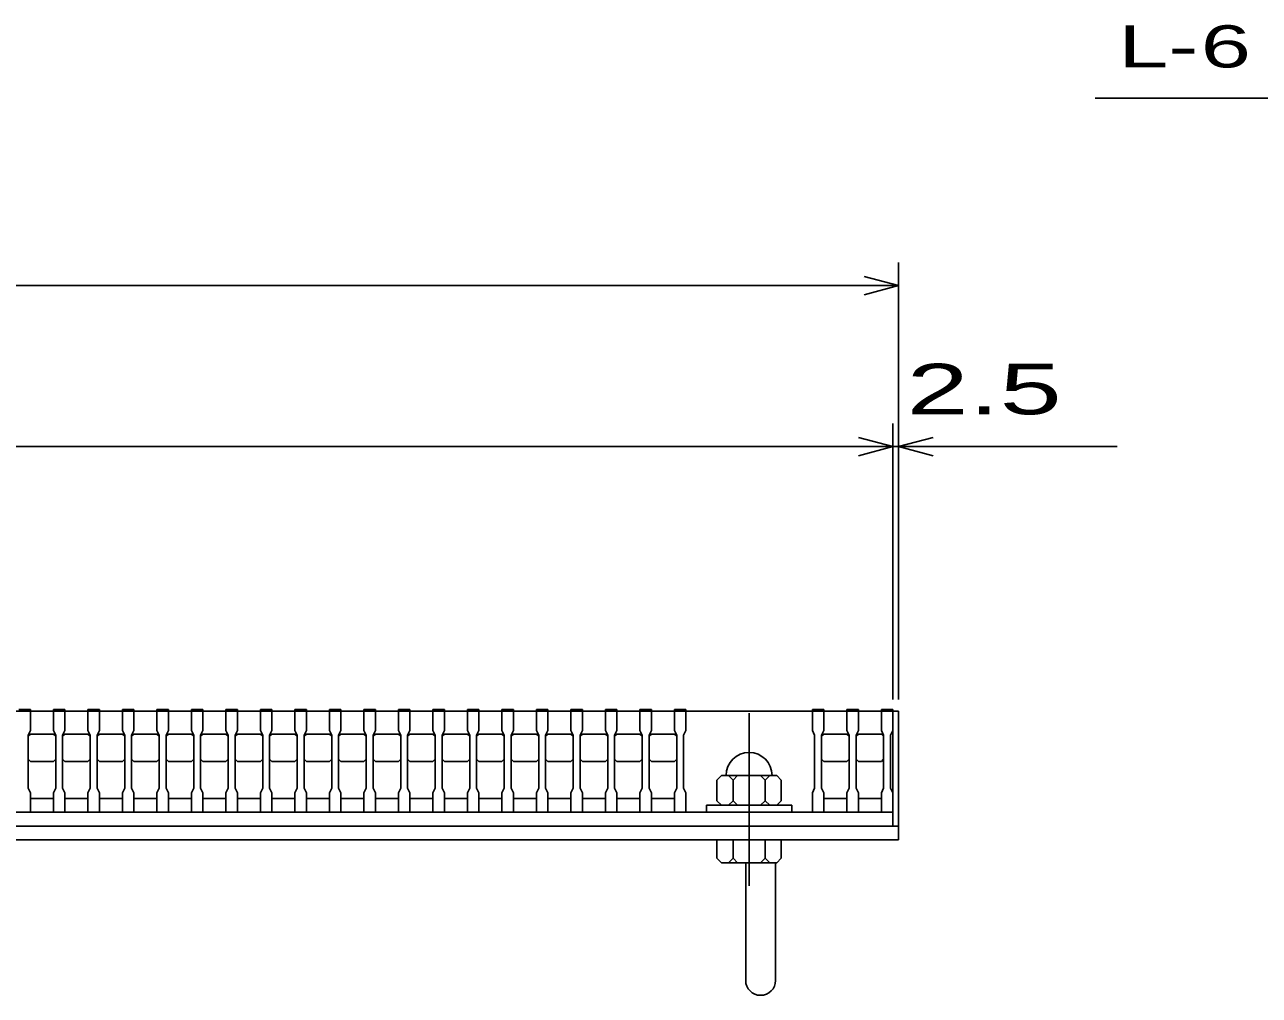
# Model space of a CAD drawing. Units: millimetres, scale not verified. Extents: x -1820 to 1731, y -1282 to 1054.
# Drawn here: x -730 to -194, y -696 to -274 of the extents above; entities that cross this region are included whole.
import ezdxf
from ezdxf.enums import TextEntityAlignment as Align

# ---------------------------------------------------------------- set-up
doc = ezdxf.new("R2010")
doc.units = ezdxf.units.MM
doc.header["$LTSCALE"] = 10
doc.linetypes.add('CHAIN', pattern=[18.5, 12, -1.5, 3.5, -1.5])
for name, color, linetype, lineweight in [('16', 3, 'Continuous', 25), ('19', 6, 'Continuous', 25), ('22', 4, 'Continuous', 25)]:
    doc.layers.add(name, color=color, linetype=linetype, lineweight=lineweight)
doc.styles.add('ベクトル', font='')
doc.styles.get('ベクトル').set_extended_font_data('ベクトル')

msp = doc.modelspace()

# ---------------------------------------------------------------- linework, layer by layer
at = {"layer": '16'}
for p, q in [((-1348, -572.5), (-353, -572.5)), ((-733, -571.8), (-728, -571.8)), ((-728, -572.5), (-733, -572.5)), ((-728, -571.8), (-728, -572.5)), ((-728, -581), (-728, -572.5)), ((-718, -572.5), (-718, -571.8)), ((-718, -571.8), (-713, -571.8)), ((-718, -572.5), (-718, -581)), ((-713, -572.5), (-718, -572.5)), ((-713, -571.8), (-713, -572.5)), ((-713, -581), (-713, -572.5)), ((-703, -572.5), (-703, -571.8)), ((-703, -571.8), (-698, -571.8)), ((-703, -572.5), (-703, -581)), ((-698, -572.5), (-703, -572.5)), ((-698, -571.8), (-698, -572.5)), ((-698, -581), (-698, -572.5)), ((-688, -572.5), (-688, -571.8)), ((-688, -571.8), (-683, -571.8)), ((-688, -572.5), (-688, -581)), ((-683, -572.5), (-688, -572.5)), ((-683, -571.8), (-683, -572.5)), ((-683, -581), (-683, -572.5)), ((-673, -572.5), (-673, -571.8)), ((-673, -571.8), (-668, -571.8)), ((-673, -572.5), (-673, -581)), ((-668, -572.5), (-673, -572.5)), ((-668, -571.8), (-668, -572.5)), ((-668, -581), (-668, -572.5)), ((-658, -572.5), (-658, -571.8)), ((-658, -571.8), (-653, -571.8)), ((-658, -572.5), (-658, -581)), ((-653, -572.5), (-658, -572.5)), ((-653, -571.8), (-653, -572.5)), ((-653, -581), (-653, -572.5)), ((-643, -572.5), (-643, -571.8)), ((-643, -571.8), (-638, -571.8)), ((-643, -572.5), (-643, -581)), ((-638, -572.5), (-643, -572.5)), ((-638, -571.8), (-638, -572.5)), ((-638, -581), (-638, -572.5)), ((-628, -572.5), (-628, -571.8)), ((-628, -571.8), (-623, -571.8)), ((-628, -572.5), (-628, -581)), ((-623, -572.5), (-628, -572.5)), ((-623, -571.8), (-623, -572.5)), ((-623, -581), (-623, -572.5)), ((-613, -572.5), (-613, -571.8)), ((-613, -571.8), (-608, -571.8)), ((-613, -572.5), (-613, -581)), ((-608, -572.5), (-613, -572.5)), ((-608, -571.8), (-608, -572.5)), ((-608, -581), (-608, -572.5)), ((-598, -572.5), (-598, -571.8)), ((-598, -571.8), (-593, -571.8)), ((-598, -572.5), (-598, -581)), ((-593, -572.5), (-598, -572.5)), ((-593, -571.8), (-593, -572.5)), ((-593, -581), (-593, -572.5)), ((-583, -572.5), (-583, -571.8)), ((-583, -571.8), (-578, -571.8)), ((-583, -572.5), (-583, -581)), ((-578, -572.5), (-583, -572.5)), ((-578, -571.8), (-578, -572.5)), ((-578, -581), (-578, -572.5)), ((-568, -572.5), (-568, -571.8)), ((-568, -571.8), (-563, -571.8)), ((-568, -572.5), (-568, -581)), ((-563, -572.5), (-568, -572.5)), ((-563, -571.8), (-563, -572.5)), ((-563, -581), (-563, -572.5)), ((-553, -572.5), (-553, -571.8)), ((-553, -571.8), (-548, -571.8)), ((-553, -572.5), (-553, -581)), ((-548, -572.5), (-553, -572.5)), ((-548, -571.8), (-548, -572.5)), ((-548, -581), (-548, -572.5)), ((-538, -572.5), (-538, -571.8)), ((-538, -571.8), (-533, -571.8)), ((-538, -572.5), (-538, -581)), ((-533, -572.5), (-538, -572.5)), ((-533, -571.8), (-533, -572.5)), ((-533, -581), (-533, -572.5)), ((-523, -572.5), (-523, -571.8)), ((-523, -571.8), (-518, -571.8)), ((-523, -572.5), (-523, -581)), ((-518, -572.5), (-523, -572.5)), ((-518, -571.8), (-518, -572.5)), ((-518, -581), (-518, -572.5)), ((-508, -572.5), (-508, -571.8)), ((-508, -571.8), (-503, -571.8)), ((-508, -572.5), (-508, -581)), ((-503, -572.5), (-508, -572.5)), ((-503, -571.8), (-503, -572.5)), ((-503, -581), (-503, -572.5)), ((-493, -572.5), (-493, -571.8)), ((-493, -571.8), (-488, -571.8)), ((-493, -572.5), (-493, -581)), ((-488, -572.5), (-493, -572.5)), ((-488, -571.8), (-488, -572.5)), ((-488, -581), (-488, -572.5)), ((-478, -572.5), (-478, -571.8)), ((-478, -571.8), (-473, -571.8)), ((-478, -572.5), (-478, -581)), ((-473, -572.5), (-478, -572.5)), ((-473, -571.8), (-473, -572.5)), ((-473, -581), (-473, -572.5)), ((-463, -572.5), (-463, -571.8)), ((-463, -571.8), (-458, -571.8)), ((-463, -572.5), (-463, -581)), ((-458, -572.5), (-463, -572.5)), ((-458, -571.8), (-458, -572.5)), ((-458, -581), (-458, -572.5)), ((-448, -572.5), (-448, -571.8)), ((-448, -571.8), (-443, -571.8)), ((-448, -572.5), (-448, -581)), ((-443, -572.5), (-448, -572.5)), ((-443, -571.8), (-443, -572.5)), ((-443, -581), (-443, -572.5)), ((-443, -572.5), (-388, -572.5)), ((-388, -572.5), (-388, -571.8)), ((-388, -571.8), (-383, -571.8)), ((-388, -572.5), (-388, -581)), ((-383, -572.5), (-388, -572.5)), ((-383, -571.8), (-383, -572.5)), ((-383, -581), (-383, -572.5)), ((-373, -572.5), (-373, -571.8)), ((-373, -571.8), (-368, -571.8)), ((-373, -572.5), (-373, -581)), ((-368, -572.5), (-373, -572.5)), ((-368, -571.8), (-368, -572.5)), ((-368, -581), (-368, -572.5)), ((-358, -572.5), (-358, -571.8)), ((-358, -571.8), (-353, -571.8)), ((-358, -572.5), (-358, -581)), ((-353, -572.5), (-358, -572.5)), ((-353, -571.8), (-353, -572.5)), ((-353, -581), (-353, -572.5)), ((-353, -610.5), (-353, -572.5)), ((-729, -583), (-728, -581)), ((-729, -583.5), (-728, -582.5)), ((-729, -606), (-729, -583)), ((-728, -582.5), (-718, -582.5)), ((-718, -581), (-717, -583)), ((-718, -582.5), (-717, -583.5)), ((-717, -583), (-717, -606)), ((-714, -583), (-713, -581)), ((-714, -583.5), (-713, -582.5)), ((-714, -606), (-714, -583)), ((-713, -582.5), (-703, -582.5)), ((-703, -581), (-702, -583)), ((-703, -582.5), (-702, -583.5)), ((-702, -583), (-702, -606)), ((-699, -583), (-698, -581)), ((-699, -583.5), (-698, -582.5)), ((-699, -606), (-699, -583)), ((-698, -582.5), (-688, -582.5)), ((-688, -581), (-687, -583)), ((-688, -582.5), (-687, -583.5)), ((-687, -583), (-687, -606)), ((-684, -583), (-683, -581)), ((-684, -583.5), (-683, -582.5)), ((-684, -606), (-684, -583)), ((-683, -582.5), (-673, -582.5)), ((-673, -581), (-672, -583)), ((-673, -582.5), (-672, -583.5)), ((-672, -583), (-672, -606)), ((-669, -583), (-668, -581)), ((-669, -583.5), (-668, -582.5)), ((-669, -606), (-669, -583)), ((-668, -582.5), (-658, -582.5)), ((-658, -581), (-657, -583)), ((-658, -582.5), (-657, -583.5)), ((-657, -583), (-657, -606)), ((-654, -583), (-653, -581)), ((-654, -583.5), (-653, -582.5)), ((-654, -606), (-654, -583)), ((-653, -582.5), (-643, -582.5)), ((-643, -581), (-642, -583)), ((-643, -582.5), (-642, -583.5)), ((-642, -583), (-642, -606)), ((-639, -583), (-638, -581)), ((-639, -583.5), (-638, -582.5)), ((-639, -606), (-639, -583)), ((-638, -582.5), (-628, -582.5)), ((-628, -581), (-627, -583)), ((-628, -582.5), (-627, -583.5)), ((-627, -583), (-627, -606)), ((-624, -583), (-623, -581)), ((-624, -583.5), (-623, -582.5)), ((-624, -606), (-624, -583)), ((-623, -582.5), (-613, -582.5)), ((-613, -581), (-612, -583)), ((-613, -582.5), (-612, -583.5)), ((-612, -583), (-612, -606)), ((-609, -583), (-608, -581)), ((-609, -583.5), (-608, -582.5)), ((-609, -606), (-609, -583)), ((-608, -582.5), (-598, -582.5)), ((-598, -581), (-597, -583)), ((-598, -582.5), (-597, -583.5)), ((-597, -583), (-597, -606)), ((-594, -583), (-593, -581)), ((-594, -583.5), (-593, -582.5)), ((-594, -606), (-594, -583)), ((-593, -582.5), (-583, -582.5)), ((-583, -581), (-582, -583)), ((-583, -582.5), (-582, -583.5)), ((-582, -583), (-582, -606)), ((-579, -583), (-578, -581)), ((-579, -583.5), (-578, -582.5)), ((-579, -606), (-579, -583)), ((-578, -582.5), (-568, -582.5)), ((-568, -581), (-567, -583)), ((-568, -582.5), (-567, -583.5)), ((-567, -583), (-567, -606)), ((-564, -583), (-563, -581)), ((-564, -583.5), (-563, -582.5)), ((-564, -606), (-564, -583)), ((-563, -582.5), (-553, -582.5)), ((-553, -581), (-552, -583)), ((-553, -582.5), (-552, -583.5)), ((-552, -583), (-552, -606)), ((-549, -583), (-548, -581)), ((-549, -583.5), (-548, -582.5)), ((-549, -606), (-549, -583)), ((-548, -582.5), (-538, -582.5)), ((-538, -581), (-537, -583)), ((-538, -582.5), (-537, -583.5)), ((-537, -583), (-537, -606)), ((-534, -583), (-533, -581)), ((-534, -583.5), (-533, -582.5)), ((-534, -606), (-534, -583)), ((-533, -582.5), (-523, -582.5)), ((-523, -581), (-522, -583)), ((-523, -582.5), (-522, -583.5)), ((-522, -583), (-522, -606)), ((-519, -583), (-518, -581)), ((-519, -583.5), (-518, -582.5)), ((-519, -606), (-519, -583)), ((-518, -582.5), (-508, -582.5)), ((-508, -581), (-507, -583)), ((-508, -582.5), (-507, -583.5)), ((-507, -583), (-507, -606)), ((-504, -583), (-503, -581)), ((-504, -583.5), (-503, -582.5)), ((-504, -606), (-504, -583)), ((-503, -582.5), (-493, -582.5)), ((-493, -581), (-492, -583)), ((-493, -582.5), (-492, -583.5)), ((-492, -583), (-492, -606)), ((-489, -583), (-488, -581)), ((-489, -583.5), (-488, -582.5)), ((-489, -606), (-489, -583)), ((-488, -582.5), (-478, -582.5)), ((-478, -581), (-477, -583)), ((-478, -582.5), (-477, -583.5)), ((-477, -583), (-477, -606)), ((-474, -583), (-473, -581)), ((-474, -583.5), (-473, -582.5)), ((-474, -606), (-474, -583)), ((-473, -582.5), (-463, -582.5)), ((-463, -581), (-462, -583)), ((-463, -582.5), (-462, -583.5)), ((-462, -583), (-462, -606)), ((-459, -583), (-458, -581)), ((-459, -583.5), (-458, -582.5)), ((-459, -606), (-459, -583)), ((-458, -582.5), (-448, -582.5)), ((-448, -581), (-447, -583)), ((-448, -582.5), (-447, -583.5)), ((-447, -583), (-447, -606)), ((-444, -583), (-443, -581)), ((-444, -606), (-444, -583)), ((-388, -581), (-387, -583)), ((-387, -583), (-387, -606)), ((-384, -583), (-383, -581)), ((-384, -583.5), (-383, -582.5)), ((-384, -606), (-384, -583)), ((-383, -582.5), (-373, -582.5)), ((-373, -581), (-372, -583)), ((-373, -582.5), (-372, -583.5)), ((-372, -583), (-372, -606)), ((-369, -583), (-368, -581)), ((-369, -583.5), (-368, -582.5)), ((-369, -606), (-369, -583)), ((-368, -582.5), (-358, -582.5)), ((-358, -581), (-357, -583)), ((-358, -582.5), (-357, -583.5)), ((-357, -583), (-357, -606)), ((-354, -583), (-353, -581)), ((-354, -606), (-354, -583)), ((-728, -594.5), (-729, -593.5)), ((-718, -594.5), (-728, -594.5)), ((-717, -593.5), (-718, -594.5)), ((-713, -594.5), (-714, -593.5)), ((-703, -594.5), (-713, -594.5)), ((-702, -593.5), (-703, -594.5)), ((-698, -594.5), (-699, -593.5)), ((-688, -594.5), (-698, -594.5)), ((-687, -593.5), (-688, -594.5)), ((-683, -594.5), (-684, -593.5)), ((-673, -594.5), (-683, -594.5)), ((-672, -593.5), (-673, -594.5)), ((-668, -594.5), (-669, -593.5)), ((-658, -594.5), (-668, -594.5)), ((-657, -593.5), (-658, -594.5)), ((-653, -594.5), (-654, -593.5)), ((-643, -594.5), (-653, -594.5)), ((-642, -593.5), (-643, -594.5)), ((-638, -594.5), (-639, -593.5)), ((-628, -594.5), (-638, -594.5)), ((-627, -593.5), (-628, -594.5)), ((-623, -594.5), (-624, -593.5)), ((-613, -594.5), (-623, -594.5)), ((-612, -593.5), (-613, -594.5)), ((-608, -594.5), (-609, -593.5)), ((-598, -594.5), (-608, -594.5)), ((-597, -593.5), (-598, -594.5)), ((-593, -594.5), (-594, -593.5)), ((-583, -594.5), (-593, -594.5)), ((-582, -593.5), (-583, -594.5)), ((-578, -594.5), (-579, -593.5)), ((-568, -594.5), (-578, -594.5)), ((-567, -593.5), (-568, -594.5)), ((-563, -594.5), (-564, -593.5)), ((-553, -594.5), (-563, -594.5)), ((-552, -593.5), (-553, -594.5)), ((-548, -594.5), (-549, -593.5)), ((-538, -594.5), (-548, -594.5)), ((-537, -593.5), (-538, -594.5)), ((-533, -594.5), (-534, -593.5)), ((-523, -594.5), (-533, -594.5)), ((-522, -593.5), (-523, -594.5)), ((-518, -594.5), (-519, -593.5)), ((-508, -594.5), (-518, -594.5)), ((-507, -593.5), (-508, -594.5)), ((-503, -594.5), (-504, -593.5)), ((-493, -594.5), (-503, -594.5)), ((-492, -593.5), (-493, -594.5)), ((-488, -594.5), (-489, -593.5)), ((-478, -594.5), (-488, -594.5)), ((-477, -593.5), (-478, -594.5)), ((-473, -594.5), (-474, -593.5)), ((-463, -594.5), (-473, -594.5)), ((-462, -593.5), (-463, -594.5)), ((-458, -594.5), (-459, -593.5)), ((-448, -594.5), (-458, -594.5)), ((-447, -593.5), (-448, -594.5)), ((-383, -594.5), (-384, -593.5)), ((-373, -594.5), (-383, -594.5)), ((-372, -593.5), (-373, -594.5)), ((-368, -594.5), (-369, -593.5)), ((-358, -594.5), (-368, -594.5)), ((-357, -593.5), (-358, -594.5)), ((-427.5, -600.5), (-429.5, -602.5)), ((-403.5, -600.5), (-427.5, -600.5)), ((-422.5, -602.5), (-424.5, -600.5)), ((-420.5, -600.5), (-422.5, -602.5)), ((-408.5, -602.5), (-410.5, -600.5)), ((-406.5, -600.5), (-408.5, -602.5)), ((-401.5, -602.5), (-403.5, -600.5)), ((-728, -608), (-729, -606)), ((-717, -606), (-718, -608)), ((-713, -608), (-714, -606)), ((-702, -606), (-703, -608)), ((-698, -608), (-699, -606)), ((-687, -606), (-688, -608)), ((-683, -608), (-684, -606)), ((-672, -606), (-673, -608)), ((-668, -608), (-669, -606)), ((-657, -606), (-658, -608)), ((-653, -608), (-654, -606)), ((-642, -606), (-643, -608)), ((-638, -608), (-639, -606)), ((-627, -606), (-628, -608)), ((-623, -608), (-624, -606)), ((-612, -606), (-613, -608)), ((-608, -608), (-609, -606)), ((-597, -606), (-598, -608)), ((-593, -608), (-594, -606)), ((-582, -606), (-583, -608)), ((-578, -608), (-579, -606)), ((-567, -606), (-568, -608)), ((-563, -608), (-564, -606)), ((-552, -606), (-553, -608)), ((-548, -608), (-549, -606)), ((-537, -606), (-538, -608)), ((-533, -608), (-534, -606)), ((-522, -606), (-523, -608)), ((-518, -608), (-519, -606)), ((-507, -606), (-508, -608)), ((-503, -608), (-504, -606)), ((-492, -606), (-493, -608)), ((-488, -608), (-489, -606)), ((-477, -606), (-478, -608)), ((-473, -608), (-474, -606)), ((-462, -606), (-463, -608)), ((-458, -608), (-459, -606)), ((-447, -606), (-448, -608)), ((-443, -608), (-444, -606)), ((-429.5, -602.5), (-429.5, -611.5)), ((-422.5, -611.5), (-422.5, -602.5)), ((-408.5, -611.5), (-408.5, -602.5)), ((-401.5, -611.5), (-401.5, -602.5)), ((-387, -606), (-388, -608)), ((-383, -608), (-384, -606)), ((-372, -606), (-373, -608)), ((-368, -608), (-369, -606)), ((-357, -606), (-358, -608)), ((-353, -608), (-354, -606)), ((-728, -616.5), (-728, -608)), ((-728, -610.5), (-718, -610.5)), ((-718, -608), (-718, -616.5)), ((-713, -616.5), (-713, -608)), ((-713, -610.5), (-703, -610.5)), ((-703, -608), (-703, -616.5)), ((-698, -616.5), (-698, -608)), ((-698, -610.5), (-688, -610.5)), ((-688, -608), (-688, -616.5)), ((-683, -616.5), (-683, -608)), ((-683, -610.5), (-673, -610.5)), ((-673, -608), (-673, -616.5)), ((-668, -616.5), (-668, -608)), ((-668, -610.5), (-658, -610.5)), ((-658, -608), (-658, -616.5)), ((-653, -616.5), (-653, -608)), ((-653, -610.5), (-643, -610.5)), ((-643, -608), (-643, -616.5)), ((-638, -616.5), (-638, -608)), ((-638, -610.5), (-628, -610.5)), ((-628, -608), (-628, -616.5)), ((-623, -616.5), (-623, -608)), ((-623, -610.5), (-613, -610.5)), ((-613, -608), (-613, -616.5)), ((-608, -616.5), (-608, -608)), ((-608, -610.5), (-598, -610.5)), ((-598, -608), (-598, -616.5)), ((-593, -616.5), (-593, -608)), ((-593, -610.5), (-583, -610.5)), ((-583, -608), (-583, -616.5)), ((-578, -616.5), (-578, -608)), ((-578, -610.5), (-568, -610.5)), ((-568, -608), (-568, -616.5)), ((-563, -616.5), (-563, -608)), ((-563, -610.5), (-553, -610.5)), ((-553, -608), (-553, -616.5)), ((-548, -616.5), (-548, -608)), ((-548, -610.5), (-538, -610.5)), ((-538, -608), (-538, -616.5)), ((-533, -616.5), (-533, -608)), ((-533, -610.5), (-523, -610.5)), ((-523, -608), (-523, -616.5)), ((-518, -616.5), (-518, -608)), ((-518, -610.5), (-508, -610.5)), ((-508, -608), (-508, -616.5)), ((-503, -616.5), (-503, -608)), ((-503, -610.5), (-493, -610.5)), ((-493, -608), (-493, -616.5)), ((-488, -616.5), (-488, -608)), ((-488, -610.5), (-478, -610.5)), ((-478, -608), (-478, -616.5)), ((-473, -616.5), (-473, -608)), ((-473, -610.5), (-463, -610.5)), ((-463, -608), (-463, -616.5)), ((-458, -616.5), (-458, -608)), ((-458, -610.5), (-448, -610.5)), ((-448, -608), (-448, -616.5)), ((-443, -616.5), (-443, -608)), ((-429.5, -611.5), (-427.5, -613.5)), ((-424.5, -613.5), (-422.5, -611.5)), ((-422.5, -611.5), (-420.5, -613.5)), ((-410.5, -613.5), (-408.5, -611.5)), ((-408.5, -611.5), (-406.5, -613.5)), ((-403.5, -613.5), (-401.5, -611.5)), ((-388, -608), (-388, -616.5)), ((-383, -616.5), (-383, -608)), ((-383, -610.5), (-373, -610.5)), ((-373, -608), (-373, -616.5)), ((-368, -616.5), (-368, -608)), ((-368, -610.5), (-358, -610.5)), ((-358, -608), (-358, -616.5)), ((-353, -616.5), (-353, -608)), ((-1348, -616.5), (-353, -616.5)), ((-733, -616.5), (-728, -616.5)), ((-718, -616.5), (-713, -616.5)), ((-703, -616.5), (-698, -616.5)), ((-688, -616.5), (-683, -616.5)), ((-673, -616.5), (-668, -616.5)), ((-658, -616.5), (-653, -616.5)), ((-643, -616.5), (-638, -616.5)), ((-628, -616.5), (-623, -616.5)), ((-613, -616.5), (-608, -616.5)), ((-598, -616.5), (-593, -616.5)), ((-583, -616.5), (-578, -616.5)), ((-568, -616.5), (-563, -616.5)), ((-553, -616.5), (-548, -616.5)), ((-538, -616.5), (-533, -616.5)), ((-523, -616.5), (-518, -616.5)), ((-508, -616.5), (-503, -616.5)), ((-493, -616.5), (-488, -616.5)), ((-478, -616.5), (-473, -616.5)), ((-463, -616.5), (-458, -616.5)), ((-448, -616.5), (-443, -616.5)), ((-388, -616.5), (-443, -616.5)), ((-434, -616.5), (-434, -613.5)), ((-434, -613.5), (-397, -613.5)), ((-397, -616.5), (-434, -616.5)), ((-397, -613.5), (-397, -616.5)), ((-388, -616.5), (-383, -616.5)), ((-373, -616.5), (-368, -616.5)), ((-358, -616.5), (-353, -616.5)), ((-353, -616.5), (-353, -622.5)), ((-353, -622.5), (-1348, -622.5))]:
    msp.add_line(p, q, dxfattribs=at)
at = {"layer": '16', "linetype": 'CHAIN'}
msp.add_line((-415.5, -573.5), (-415.5, -648.5), dxfattribs=at)
at = {"layer": '16'}
msp.add_arc((-415.5, -600.5), 10, 0, 180, dxfattribs=at)
at = {"layer": '19'}
for p, q in [((-353, -572.5), (-350.5, -572.5)), ((-350.5, -572.5), (-350.5, -622.5)), ((-1350.5, -622.5), (-350.5, -622.5)), ((-350.5, -622.5), (-350.5, -628.5)), ((-350.5, -628.5), (-1350.5, -628.5)), ((-429.5, -636.5), (-429.5, -628.5)), ((-429.5, -628.5), (-401.5, -628.5)), ((-422.5, -636.5), (-422.5, -628.5)), ((-408.5, -636.5), (-408.5, -628.5)), ((-401.5, -636.5), (-401.5, -628.5)), ((-429.5, -636.5), (-427.5, -638.5)), ((-427.5, -638.5), (-403.5, -638.5)), ((-422.5, -636.5), (-424.5, -638.5)), ((-420.5, -638.5), (-422.5, -636.5)), ((-417, -689.61), (-417, -638.5)), ((-408.5, -636.5), (-410.5, -638.5)), ((-406.5, -638.5), (-408.5, -636.5)), ((-404, -689.61), (-404, -638.5)), ((-403.5, -638.5), (-401.5, -636.5))]:
    msp.add_line(p, q, dxfattribs=at)
msp.add_arc((-410.5, -689.61), 6.5, 180, 0, dxfattribs=at)
at = {"layer": '22'}
for p, q in [((-265, -306), (-65, -306)), ((-350.5, -567.5), (-350.5, -377.5)), ((-350.5, -387.5), (-365.5, -383.5)), ((-1350.5, -387.5), (-350.5, -387.5)), ((-365.5, -391.5), (-350.5, -387.5)), ((-353, -567.5), (-353, -447.5)), ((-350.5, -567.5), (-350.5, -447.5)), ((-353, -457.5), (-368, -453.5)), ((-350.5, -457.5), (-335.5, -453.5)), ((-1348, -457.5), (-353, -457.5)), ((-368, -461.5), (-353, -457.5)), ((-353, -457.5), (-350.5, -457.5)), ((-335.5, -461.5), (-350.5, -457.5)), ((-350.5, -457.5), (-255.5, -457.5))]:
    msp.add_line(p, q, dxfattribs=at)

# ---------------------------------------------------------------- texts
at = {"layer": '22', "color": 2, "style": 'ベクトル'}
for s, height, width, p in [('L-', 18.33, 1.6, (-255, -283.5)), (' 6 ', 18.33, 1.6, (-230, -283.5)), (' 2.5 ', 21.99, 1.65, (-360.5, -432.5))]:
    msp.add_text(s, height=height, dxfattribs=dict(at, width=width)).set_placement(p, align=Align.MIDDLE_LEFT)

doc.saveas('drawing.dxf')
